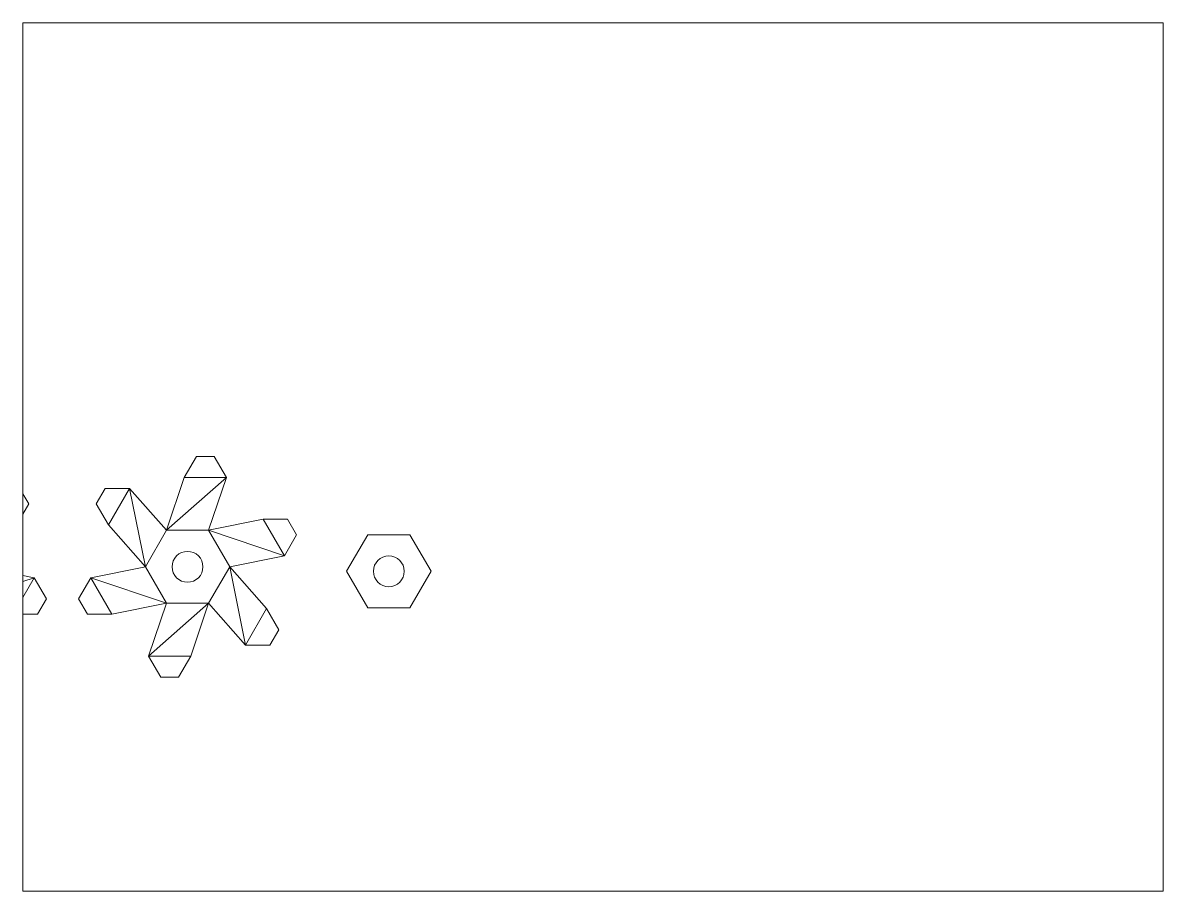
# Paper-space layout 'Layout1' of a CAD drawing. Header units: inches. Extents: x 1.05 to 9.45, y 0.8 to 7.2.
# The model-space entities are those that its viewports show. They can reach past a viewport. Long polylines and large blocks are cut down to what shows.
import ezdxf

# ---------------------------------------------------------------- set-up
doc = ezdxf.new("R2010")
doc.units = ezdxf.units.IN
doc.header["$MEASUREMENT"] = 0

msp = doc.modelspace()

# ---------------------------------------------------------------- linework, layer by layer
at = {"color": 1, "lineweight": 0}
for p, q in [((1.074, 9.019), (0.497, 8.019)), ((1.074, 9.019), (1.92, 9.019)), ((1.92, 9.019), (2.497, 8.019)), ((0.497, 8.019), (-0.348, 5.515)), ((1.652, 5.515), (2.497, 8.019)), ((-7.301, 7.499), (-8.456, 7.499)), ((-6.878, 6.767), (-7.301, 7.499)), ((-3.671, 6.767), (-3.249, 7.499)), ((-3.249, 7.499), (-2.094, 7.499)), ((-0.348, 5.515), (-2.094, 7.499)), ((-6.878, 6.767), (-7.456, 5.767)), ((-3.671, 6.767), (-3.094, 5.767)), ((4.243, 6.035), (1.652, 5.515)), ((5.398, 6.035), (4.243, 6.035)), ((5.398, 6.035), (5.82, 5.303)), ((-3.094, 5.767), (-1.348, 3.783)), ((5.82, 5.303), (5.243, 4.303)), ((8.195, 3.568), (9.195, 5.3)), ((9.195, 5.3), (11.195, 5.3)), ((11.195, 5.3), (12.195, 3.568)), ((2.652, 3.783), (5.243, 4.303)), ((-9.202, 3.783), (-6.611, 3.263)), ((-6.034, 2.263), (-6.611, 3.263)), ((-4.516, 2.263), (-3.939, 3.263)), ((-1.348, 3.783), (-3.939, 3.263)), ((4.398, 1.799), (2.652, 3.783)), ((9.195, 1.836), (8.195, 3.568)), ((12.195, 3.568), (11.195, 1.836)), ((-6.456, 1.531), (-6.034, 2.263)), ((-4.094, 1.531), (-4.516, 2.263)), ((-2.939, 1.531), (-0.348, 2.051)), ((-0.348, 2.051), (-1.193, -0.453)), ((0.807, -0.453), (1.652, 2.051)), ((1.652, 2.051), (3.398, 0.067)), ((4.975, 0.799), (4.398, 1.799)), ((11.195, 1.836), (9.195, 1.836)), ((-6.456, 1.531), (-7.611, 1.531)), ((-4.094, 1.531), (-2.939, 1.531)), ((4.975, 0.799), (4.553, 0.067)), ((4.553, 0.067), (3.398, 0.067)), ((-0.616, -1.453), (-1.193, -0.453)), ((0.23, -1.453), (0.807, -0.453)), ((0.23, -1.453), (-0.616, -1.453))]:
    msp.add_line(p, q, dxfattribs=at)
at = {"color": 5, "lineweight": 0}
for p, q in [((-0.348, 5.515), (2.497, 8.019)), ((2.497, 8.019), (0.497, 8.019)), ((-2.094, 7.499), (-3.094, 5.767)), ((-1.348, 3.783), (-2.094, 7.499)), ((5.243, 4.303), (4.243, 6.035)), ((-1.348, 3.783), (-0.348, 5.515)), ((-0.348, 5.515), (1.652, 5.515)), ((1.652, 5.515), (2.652, 3.783)), ((1.652, 5.515), (5.243, 4.303)), ((-10.202, 2.051), (-6.611, 3.263)), ((-6.611, 3.263), (-7.611, 1.531)), ((-3.939, 3.263), (-2.939, 1.531)), ((-0.348, 2.051), (-3.939, 3.263)), ((-0.348, 2.051), (-1.348, 3.783)), ((2.652, 3.783), (1.652, 2.051)), ((2.652, 3.783), (3.398, 0.067)), ((1.652, 2.051), (-1.193, -0.453)), ((1.652, 2.051), (-0.348, 2.051)), ((3.398, 0.067), (4.398, 1.799)), ((-1.193, -0.453), (0.807, -0.453))]:
    msp.add_line(p, q, dxfattribs=at)
at = {"lineweight": 0}
msp.add_line((-0.348, 5.515), (-0.348, 5.515), dxfattribs=at)
at = {"color": 1, "lineweight": 0}
for centre in [(0.652, 3.783), (10.195, 3.568)]:
    msp.add_circle(centre, 0.732, dxfattribs=at)

psp = doc.layouts.get("Layout1")

# ---------------------------------------------------------------- viewports
at = {"layer": '0'}
psp.add_viewport(center=(5.25, 4), size=(8.4, 6.4), view_center_point=(19.8713, 8.9897), view_height=41.184112, dxfattribs=at)

doc.saveas('drawing.dxf')
